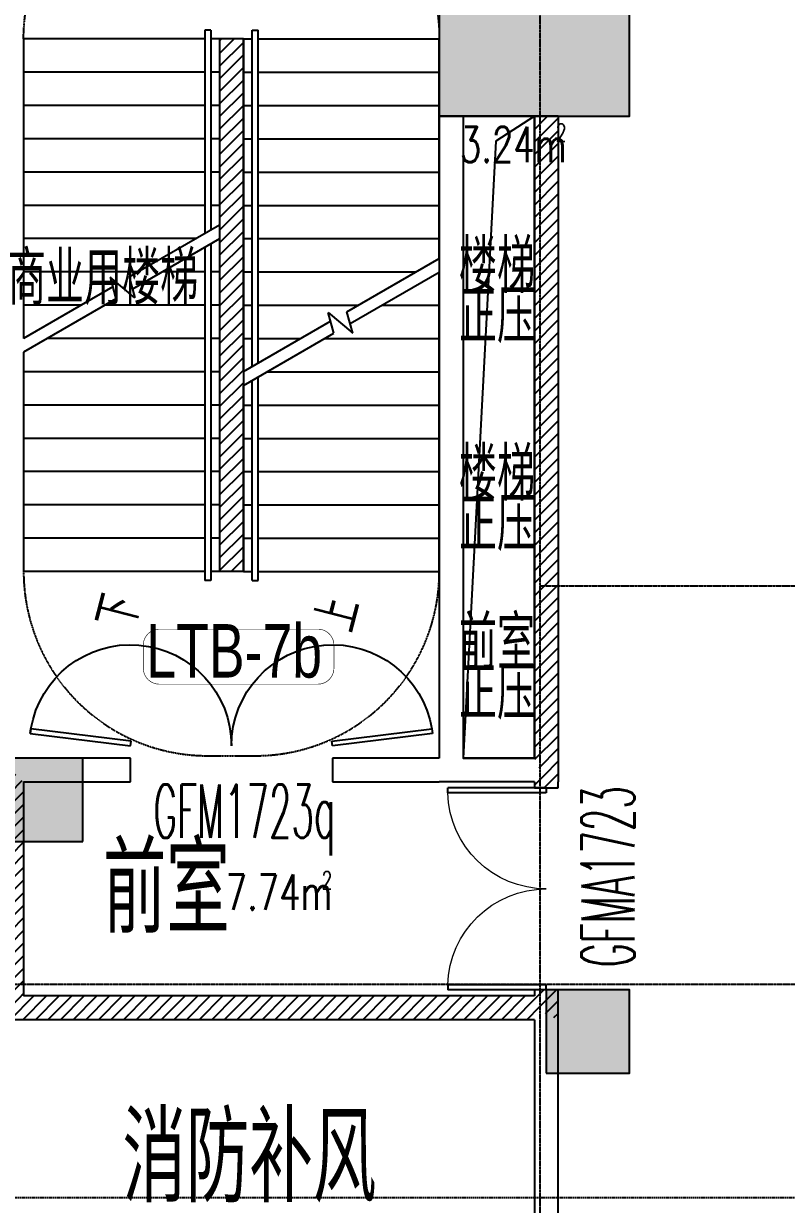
# Model space of a CAD drawing. Extents: x -12047294 to -5625356, y -1456591 to -622873.
# Drawn here: x -6013986 to -6007564, y -723327 to -713395 of the extents above; entities that cross this region are included whole.
import ezdxf

# ---------------------------------------------------------------- set-up
doc = ezdxf.new("R2010")
doc.units = 0
doc.header["$LTSCALE"] = 10
doc.header["$MEASUREMENT"] = 0
for name, pattern in [('__DASH', [0.35, 0.25, -0.1]), ('DASH', [0.35, 0.25, -0.1]), ('DOTE', [2.4200000000000004, 2, -0.2, 0.02, -0.2])]:
    doc.linetypes.add(name, pattern=pattern)
for name, color, linetype in [('A-COLUMN', 10, 'Continuous'), ('A-DIMLEAD', 130, 'Continuous'), ('A-DIMSYMB', 3, 'Continuous'), ('A-DOORWIN', 151, 'Continuous'), ('A-FireH', 6, 'Continuous'), ('A-HOLE', 30, 'Continuous'), ('A-STAIRS', 150, 'Continuous'), ('A-TEXTDOOR', 181, 'Continuous'), ('A-TextNum', 211, 'Continuous'), ('A-TextRoom', 7, 'Continuous'), ('A-TEXTROOM-AREA', 33, 'Continuous'), ('A-TEXTROOM-报建', 210, 'Continuous'), ('A-TK', 7, 'Continuous'), ('A-WALL', 2, 'Continuous'), ('DOTE', 9, 'DOTE'), ('PUB_HATCH', 252, 'Continuous')]:
    doc.layers.add(name, color=color, linetype=linetype)
doc.styles.add('_TCH_DIM', font='tjromans.shx', dxfattribs={"width": 0.8, "bigfont": 'tjhztxt.shx'})
doc.styles.add('_TCH_SPACE', font='tjromans.shx', dxfattribs={"height": 5, "bigfont": 'tjhztxt.shx'})
doc.styles.add('_TCH_WINDOW', font='tjromans.shx', dxfattribs={"width": 0.7, "height": 3.5, "bigfont": 'tjhztxt.shx'})
doc.styles.add('房间功能', font='tjromand.shx', dxfattribs={"width": 0.75, "bigfont": 'tjhts.shx'})
doc.styles.add('注解汉字', font='tjromans.shx', dxfattribs={"width": 0.75, "bigfont": 'tjhztxt.shx'})
pattern_1 = [(45, (0, 53.85340499999999), (-53.03302980219449, 53.0330298021945), [])]

# ---------------------------------------------------------------- blocks, each defined once
blk = doc.blocks.new('retretw')
at = {"layer": 'A-STAIRS', "color": 253, "linetype": '__DASH', "elevation": -100}
blk.add_lwpolyline([(1658219.143505104, -156098.2985013624), (1658669.143505104, -156098.298501356)], dxfattribs=at)
at = {"layer": 'A-STAIRS', "color": 253, "linetype": '__DASH'}
for centre, start, end in [((1658244.143505045, -154548.2985013734, -100), 180, 270.0002115224208), ((1658644.143505045, -154548.2985013668, -100), 269.9997970686764, 0)]:
    blk.add_arc(centre, 1549.999999999219, start, end, dxfattribs=at)
blk = doc.blocks.new('A$C53054AA7')
at = {"layer": 'A-DIMSYMB', "color": 0, "elevation": 600.0000000001163}
for points in [[(-4619.999999871164, 2675.000000222506, 0, 0, 0), (-2539.999999871165, 2675.000000122328, 80.00000000000001, 0, 0), (-2239.999999871165, 2675.000000107879, 0, 0, 0)], [(140.0000001288353, 2674.999999993252, 0, 0, 0), (-1659.999999871165, 2675.000000094394, 80.00000000000001, 0, 0), (-1959.999999871165, 2675.000000094394, 0, 0, 0)], [(-4619.999999960265, 825.0000002225055, 0, 0, 0), (-2819.999999960265, 825.0000001358127, 80.00000000000001, 0, 0), (-2519.999999960266, 825.0000001213637, 0, 0, 0)], [(140.0000000397347, 824.9999999932518, 0, 0, 0), (-1939.999999960265, 825.0000001078782, 80.00000000000001, 0, 0), (-2239.999999960265, 825.0000001078782, 0, 0, 0)]]:
    blk.add_lwpolyline(points, format="xyseb", dxfattribs=at)
at = {"layer": 'A-STAIRS', "color": 0}
for p, q in [((-2634.048998831834, 3500.000000126858), (-4479.99999983143, 3500.000000215763)), ((-4479.999999904878, 1975.000000215763), (-4479.99999983143, 3500.000000215763)), ((-4199.999999904878, 1975.000000202277), (-4199.999999831432, 3500.000000202277)), ((-3919.999999904878, 1975.000000188792), (-3919.999999831431, 3500.000000188792)), ((-3639.999999904878, 1975.000000175306), (-3639.999999831431, 3500.000000175307)), ((-3359.999999904879, 1975.000000161821), (-3359.999999831431, 3500.000000161821)), ((-3079.999999904878, 1975.000000148335), (-3079.999999831431, 3500.000000148336)), ((-2799.999999904879, 1975.00000013485), (-2799.999999831431, 3500.00000013485)), ((-2184.940570957735, 2722.121384855014), (-2634.048998831834, 3500.000000126858)), ((1.685691839e-07, 3499.999999999995), (-2518.57894499391, 3500.000000121296)), ((-2084.940570956444, 2748.916304093309), (-2518.578944993909, 3500.000000121296)), ((-2239.99999985467, 3017.487113167523), (-2239.999999831431, 3500.000000107879)), ((-1959.999999878027, 2532.512887034752), (-1959.999999831431, 3500.000000094394)), ((-1679.999999901384, 2047.538660901979), (-1679.999999831431, 3500.000000080908)), ((-1399.999999904879, 1975.000000067422), (-1399.999999831431, 3500.000000067423)), ((-1119.999999904878, 1975.000000053937), (-1119.999999831431, 3500.000000053937)), ((-839.9999999048787, 1975.000000040451), (-839.9999998314308, 3500.000000040452)), ((-559.9999999048783, 1975.000000026966), (-559.9999998314308, 3500.000000026966)), ((-279.9999999048785, 1975.00000001348), (-279.9999998314309, 3500.000000013481)), ((9.512148699999999e-08, 1974.999999999995), (1.685691839e-07, 3499.999999999995)), ((-2519.999999904878, 1975.000000121364), (-2519.999999840944, 3302.461339300293)), ((-2239.999999904879, 1975.000000107879), (-2239.999999864302, 2817.487113167522)), ((-2004.540584406383, 2770.459415556723), (-2184.940570957735, 2722.121384855014)), ((-2177.432818783882, 2564.414474125852), (-2004.540584406383, 2770.459415556723)), ((-2005.081267531709, 2610.595933089226), (-2177.432818783882, 2564.414474125852)), ((-1681.42105474842, 1850.000000080976), (-2105.081267533001, 2583.80101385093)), ((-1565.951000910495, 1850.000000075415), (-2005.081267531709, 2610.595933089226)), ((-1959.999999904878, 1975.000000094393), (-1959.99999988766, 2332.512887034751)), ((-1753.589838391102, 1975.000000084452), (-4554.999999904878, 1975.000000219375)), ((-4554.999999907286, 1925.000000219375), (-4554.999999904878, 1975.000000219375)), ((-1724.722324934029, 1925.000000083061), (-4554.999999907286, 1925.000000219375)), ((-4479.999999910898, 1850.000000215763), (-4479.999999907286, 1925.000000215763)), ((-4199.999999910899, 1850.000000202278), (-4199.999999907286, 1925.000000202277)), ((-3919.999999910899, 1850.000000188792), (-3919.999999907286, 1925.000000188791)), ((-3639.999999910898, 1850.000000175306), (-3639.999999907287, 1925.000000175306)), ((-3359.999999910899, 1850.000000161821), (-3359.999999907287, 1925.000000161821)), ((-3079.999999910899, 1850.000000148335), (-3079.999999907287, 1925.000000148335)), ((-2799.999999910899, 1850.00000013485), (-2799.999999907287, 1925.00000013485)), ((-2519.999999910899, 1850.000000121364), (-2519.999999907287, 1925.000000121364)), ((-2239.999999910899, 1850.000000107879), (-2239.999999907287, 1925.000000107879)), ((-1959.999999910898, 1850.000000094393), (-1959.999999907287, 1925.000000094393)), ((75.0000000951215, 1974.999999996382), (-1638.119784553177, 1975.000000078891)), ((75.00000009271335, 1924.999999996382), (-1609.252271096104, 1925.0000000775)), ((-1399.999999910899, 1850.000000067422), (-1399.999999907287, 1925.000000067422)), ((-1119.999999910899, 1850.000000053937), (-1119.999999907286, 1925.000000053937)), ((-839.9999999108987, 1850.000000040451), (-839.9999999072867, 1925.000000040451)), ((-559.9999999108989, 1850.000000026966), (-559.9999999072866, 1925.000000026965)), ((-279.9999999108988, 1850.00000001348), (-279.9999999072867, 1925.00000001348)), ((8.9101184e-08, 1849.999999999995), (9.27133658e-08, 1924.999999999995)), ((75.00000009271335, 1924.999999996382), (75.0000000951215, 1974.999999996382)), ((-1681.421054748419, 1850.000000080976), (-4479.999999910898, 1850.000000215763)), ((8.9101184e-08, 1849.999999999995), (-1565.951000910495, 1850.000000075415)), ((-4479.999999920531, 1650.000000215763), (-2914.048998920935, 1650.000000140342)), ((-4479.999999920531, 1650.000000215763), (-4479.999999924142, 1575.000000215763)), ((-4199.999999920531, 1650.000000202277), (-4199.999999924142, 1575.000000202277)), ((-3919.999999920531, 1650.000000188791), (-3919.999999924145, 1575.000000188792)), ((-3639.999999920532, 1650.000000175306), (-3639.999999924143, 1575.000000175306)), ((-3359.999999920531, 1650.00000016182), (-3359.999999924145, 1575.000000161821)), ((-3079.999999920531, 1650.000000148335), (-3079.999999924145, 1575.000000148335)), ((-2914.048998920934, 1650.000000140342), (-2474.918732299719, 889.4040671265312)), ((-2798.57894508301, 1650.000000134781), (7.94689186e-08, 1649.999999999994)), ((-2798.57894508301, 1650.000000134781), (-2374.918732298429, 916.1989863648274)), ((-2519.999999920531, 1650.000000121364), (-2519.999999924143, 1575.000000121364)), ((-2239.999999920531, 1650.000000107878), (-2239.999999924144, 1575.000000107879)), ((-1959.999999920531, 1650.000000094393), (-1959.999999924143, 1575.000000094393)), ((-1679.999999920531, 1650.000000080907), (-1679.999999924143, 1575.000000080907)), ((-1399.999999920531, 1650.000000067421), (-1399.999999924143, 1575.000000067422)), ((-1119.999999920531, 1650.000000053936), (-1119.999999924143, 1575.000000053936)), ((-839.9999999205312, 1650.000000040451), (-839.9999999241433, 1575.000000040451)), ((-559.999999920531, 1650.000000026965), (-559.9999999241433, 1575.000000026965)), ((-279.9999999205311, 1650.00000001348), (-279.9999999241432, 1575.00000001348)), ((7.94689186e-08, 1649.999999999994), (7.58567363e-08, 1574.999999999994)), ((-4554.999999924143, 1575.000000219375), (-2870.747728735326, 1575.000000138257)), ((-4554.999999924143, 1575.000000219375), (-4554.999999926552, 1525.000000219375)), ((-4554.999999926552, 1525.000000219375), (-2841.880215278252, 1525.000000136866)), ((-4479.99999992655, 1525.000000215763), (-4479.999999999999, 2.157626113e-07)), ((-4199.999999926551, 1525.000000202277), (-4199.999999999999, 2.022770811e-07)), ((-3919.999999926552, 1525.000000188791), (-3919.999999999999, 1.887915509e-07)), ((-3639.999999926551, 1525.000000175306), (-3639.999999999999, 1.753060207e-07)), ((-3359.999999926551, 1525.00000016182), (-3359.999999999999, 1.618204905e-07)), ((-3079.999999926552, 1525.000000148335), (-3079.999999999999, 1.483349603e-07)), ((-2755.2776748974, 1575.000000132695), (75.00000007585672, 1574.999999996382)), ((-2726.410161440327, 1525.000000131305), (75.00000007344859, 1524.999999996382)), ((-2519.999999926551, 1525.000000121364), (-2519.99999994377, 1167.487113181006)), ((-2239.999999926551, 1525.000000107878), (-2239.999999967127, 682.5128870482342)), ((-1959.999999926551, 1525.000000094392), (-1959.999999990485, 197.5386609154641)), ((-1679.999999926551, 1525.000000080907), (-1679.999999999999, 8.09073092e-08)), ((-1399.999999926551, 1525.000000067421), (-1399.999999999999, 6.742177900000001e-08)), ((-1119.999999926551, 1525.000000053936), (-1119.999999999999, 5.39362487e-08)), ((-839.9999999265513, 1525.00000004045), (-839.9999999999991, 4.04507185e-08)), ((-559.9999999265513, 1525.000000026965), (-559.999999999999, 2.69651883e-08)), ((-279.9999999265514, 1525.00000001348), (-279.9999999999991, 1.34796581e-08)), ((7.34486148e-08, 1524.999999999994), (9.095e-13, -5.8721e-12)), ((75.00000007585672, 1574.999999996382), (75.00000007344859, 1524.999999996382)), ((-2799.999999930045, 1452.461339313776), (-2799.999999999999, 1.3484943e-07)), ((-2519.999999953402, 967.4871131810063), (-2520, 1.213638998e-07)), ((-2302.567181047548, 935.5855260899057), (-2475.459415425047, 729.5405846590348)), ((-2474.918732299719, 889.4040671265312), (-2302.567181047548, 935.5855260899057)), ((-2475.459415425047, 729.5405846590348), (-2295.059428873695, 777.8786153607438)), ((-2395.059428874986, 751.0836961224478), (-1961.421054837521, 9.44612811e-08)), ((-2295.059428873695, 777.8786153607438), (-1845.951000999595, 8.88999422e-08)), ((-2239.999999976761, 482.5128870482351), (-2239.999999999999, 1.078783696e-07)), ((-4479.999999999999, 2.157626113e-07), (-1961.421054837521, 9.44612811e-08)), ((-1845.951000999596, 8.88999422e-08), (9.095e-13, -5.8721e-12))]:
    blk.add_line(p, q, dxfattribs=at)
at = {"layer": 'A-STAIRS', "rotation": 269.9999999972424}
blk.add_blockref('retretw', (150068.3033160847, 1660194.14349783, 100), dxfattribs=at)
at = {"layer": 'A-STAIRS', "xscale": -1, "rotation": 89.99999999722498}
blk.add_blockref('retretw', (-154548.2984209862, 1660194.143512531, 100), dxfattribs=at)
at = {"layer": 'A-TK', "color": 0, "style": '_TCH_DIM', "width": 0.8}
for s, p in [('下', (-4988.610134307895, 2562.292292598894)), ('上', (201.2733582955482, 2505.550949256173)), ('上', (-5009.958046300242, 717.8011608613546)), ('下', (201.2733582064473, 655.5509492561727))]:
    blk.add_text(s, height=350, rotation=345.5303860476243, dxfattribs=at).set_placement(p)
blk = doc.blocks.new('$DorLib2D$00000021')
for p, q in [((-0.992997675425894, 0.2033864019200519), (-0.9962287692270009, 0.181294441770529)), ((-0.9962287692270009, 0.181294441770529), (-0.5000000000002516, 0.12000000000006)), ((-0.4972635596198863, 0.1421530600034691), (-0.992997675425894, 0.2033864019200519)), ((0.4972635596198867, 0.1421530600034691), (0.9929976754258946, 0.2033864019200519)), ((0.9962287692270012, 0.181294441770529), (0.5000000000002518, 0.12000000000006)), ((0.9929976754258946, 0.2033864019200519), (0.9962287692270012, 0.181294441770529)), ((-0.5000000000002501, 0.1200000000000585), (-0.4972635596198863, 0.1421530600034691)), ((0.5000000000002505, 0.1200000000000585), (0.4972635596198867, 0.1421530600034691))]:
    blk.add_line(p, q)
blk.add_lwpolyline([(0.9962287692270012, 0.181294441770529), (0.9934923288466376, 0.2034475017739384), (0.9929976754258946, 0.2033864019200519)])
for centre, start, end in [((-0.5000000000002536, 0.1200000000000243), 4.0854e-12, 170.3997642423025), ((0.5000000000002541, 0.1200000000000243), 9.600235757697552, 179.9999999999959)]:
    blk.add_arc(centre, 0.5000000000002537, start, end)
blk = doc.blocks.new('$DorLib2D$00000002')
for p, q in [((-0.5, -1e-16), (-0.5000000000000007, 0.4875)), ((-0.4750000000000007, 0.4875), (-0.5000000000000007, 0.4875)), ((-0.475, 0), (-0.4750000000000007, 0.4875)), ((0.475, 0), (0.4750000000000007, 0.4875)), ((0.4750000000000007, 0.4875), (0.5000000000000007, 0.4875)), ((0.5, -1e-16), (0.5000000000000007, 0.4875)), ((-0.5, -1e-16), (-0.475, 0)), ((0.5, -1e-16), (0.475, 0))]:
    blk.add_line(p, q)
at = {"lineweight": 13}
for centre, start, end in [((-0.4875, 0), 0, 88.53071641864632), ((0.4875, 0), 91.46928358135372, 180)]:
    blk.add_arc(centre, 0.4875, start, end, dxfattribs=at)
blk = doc.blocks.new('_FZH')
blk.add_lwpolyline([(-0.5, -0.5), (0.5, -0.5), (0.5, 0.5), (-0.5, 0.5)], close=True)
at = {"layer": 'PUB_HATCH'}
blk.add_solid([(-0.5, -0.5), (0.5, -0.5), (-0.5, 0.5), (0.5, 0.5)], dxfattribs=at)

msp = doc.modelspace()

# ---------------------------------------------------------------- hatches: boundary and pattern name
at = {"layer": 'A-FireH'}
h = msp.add_hatch(dxfattribs=at)
h.set_pattern_fill('普通砖', color=256, scale=30, style=0)
h.set_pattern_definition(pattern_1)
h.paths.add_polyline_path([(-6012336.147301909, -713523.4332681077), (-6012336.147301798, -718003.4332681074), (-6012136.147301798, -718003.4332681024), (-6012136.14730191, -713523.4332681027)])
h = msp.add_hatch(dxfattribs=at)
h.set_pattern_fill('普通砖', color=256, scale=30, style=0)
h.set_pattern_definition(pattern_1)
h.paths.add_polyline_path([(-6009686.147304424, -714173.4332681292), (-6009686.147304316, -719573.4332681521), (-6009619.480637709, -719706.7666014422), (-6009486.147304366, -719773.4332680943), (-6009486.147304425, -714173.4332681292)])
h = msp.add_hatch(dxfattribs=at)
h.set_pattern_fill('普通砖', color=256, scale=30, style=0)
h.set_pattern_definition(pattern_1)
h.paths.add_polyline_path([(-6014052.813968717, -719706.7666014337), (-6014186.147302138, -719773.4332680943), (-6014186.147302195, -721573.4332681056), (-6014119.480635433, -721640.0999348727), (-6013986.147301973, -721573.43326821), (-6013986.147301978, -719773.4332681043)])
h = msp.add_hatch(dxfattribs=at)
h.set_pattern_fill('普通砖', color=256, scale=30, style=0)
h.set_pattern_definition(pattern_1)
h.paths.add_polyline_path([(-6009686.147304443, -719773.4332680801), (-6009686.147304457, -719823.4332680039), (-6009486.147304447, -719823.4332680015), (-6009486.147304366, -719773.4332680943), (-6009619.480637709, -719706.7666014422)])
h = msp.add_hatch(dxfattribs=at)
h.set_pattern_fill('普通砖', color=256, scale=30, style=0)
h.set_pattern_definition(pattern_1)
h.paths.add_polyline_path([(-6009619.480637734, -721706.7666014602), (-6009686.147304424, -721573.4332680673), (-6013986.147301973, -721573.43326821), (-6014119.480635433, -721640.0999348727), (-6014186.14730213, -721773.4332683019), (-6009686.147304432, -721773.4332681657)])
h = msp.add_hatch(dxfattribs=at)
h.set_pattern_fill('普通砖', color=256, scale=30, style=0)
h.set_pattern_definition(pattern_1)
h.paths.add_polyline_path([(-6009486.147304346, -721773.4332681475), (-6009486.14730443, -721523.4332680015), (-6009686.14730444, -721523.4332680039), (-6009686.147304424, -721573.4332680673), (-6009619.480637734, -721706.7666014602)])

# ---------------------------------------------------------------- linework, layer by layer
at = {"layer": 'A-HOLE'}
msp.add_lwpolyline([(-6010286.147302183, -714173.4332681292), (-6010286.147302183, -719573.4332679329), (-6009686.147304418, -719573.4332683716), (-6009686.147304418, -714173.433268568)], close=True, dxfattribs=at)
msp.add_lwpolyline([(-6009686.147300363, -714173.433268568), (-6010011.580566042, -714383.7118835985), (-6010286.147302183, -719573.4332681521)], dxfattribs=at)
at = {"layer": 'A-TextNum', "const_width": 5}
msp.add_lwpolyline([(-6012843.369243043, -718488.3359085877), (-6011508.699737213, -718488.3359085877, -0.4142135623730951), (-6011373.699737214, -718623.3359085876), (-6011373.699737214, -718816.0542786454, -0.4142135623730951), (-6011508.699737213, -718951.0542786457), (-6012843.369243043, -718951.0542786457, -0.4142135623730951), (-6012978.369243043, -718816.0542786454), (-6012978.369243043, -718623.3359085876, -0.4142135623730951)], format="xyb", close=True, dxfattribs=at)
at = {"layer": 'A-WALL'}
for p, q in [((-6012336.147301909, -713523.4332681077), (-6012336.147301798, -718003.4332681074)), ((-6012136.14730191, -713523.4332681027), (-6012336.147301909, -713523.4332681077)), ((-6012136.14730191, -713523.4332681027), (-6012136.147301798, -718003.4332681024)), ((-6010486.147302183, -714173.4332681292), (-6010486.147302185, -719573.4332681019)), ((-6010286.147302183, -714173.4332681292), (-6010486.147302183, -714173.4332681292)), ((-6010286.147302183, -714173.4332681292), (-6010286.147302183, -719573.4332681521)), ((-6009686.147304424, -714173.4332681292), (-6009686.147304316, -719573.4332681521)), ((-6009486.147304425, -714173.4332681292), (-6009686.147304424, -714173.4332681292)), ((-6009486.147304425, -714173.4332681292), (-6009486.147304366, -719773.4332680943)), ((-6012136.147301798, -718003.4332681024), (-6012336.147301798, -718003.4332681074)), ((-6013086.147302247, -719573.4332680692), (-6013986.147302032, -719573.433268102)), ((-6013086.147302247, -719773.4332679681), (-6013086.147302247, -719573.4332680692)), ((-6010486.147302185, -719573.4332681019), (-6011386.147302247, -719573.4332680692)), ((-6011386.147302247, -719573.4332680692), (-6011386.147302247, -719773.4332679632)), ((-6009686.147304316, -719573.4332681521), (-6010286.147302183, -719573.4332681521)), ((-6013986.147301978, -719773.4332681043), (-6013986.147301973, -721573.43326821)), ((-6013986.147301978, -719773.4332681043), (-6013086.147302247, -719773.4332679681)), ((-6011386.147302247, -719773.4332679632), (-6010486.147302194, -719773.4332680943)), ((-6009686.147304443, -719773.4332680801), (-6010486.147302194, -719773.4332680943)), ((-6009686.147304443, -719773.4332680801), (-6009686.147304457, -719823.4332680039)), ((-6009686.147304457, -719823.4332680039), (-6009486.147304447, -719823.4332680015)), ((-6009486.147304447, -719823.4332680015), (-6009486.147304366, -719773.4332680943)), ((-6009686.147304424, -721573.4332680673), (-6013986.147301973, -721573.43326821)), ((-6009486.14730443, -721523.4332680015), (-6009686.14730444, -721523.4332680039)), ((-6009686.14730444, -721523.4332680039), (-6009686.147304424, -721573.4332680673)), ((-6009486.147304346, -721773.4332681475), (-6009486.14730443, -721523.4332680015)), ((-6009686.147304432, -721773.4332681657), (-6014186.14730213, -721773.4332683019)), ((-6009686.147304432, -721773.4332681657), (-6009686.147304469, -725073.4332680226)), ((-6009486.147304304, -725073.4332680224), (-6009486.147304346, -721773.4332681475))]:
    msp.add_line(p, q, dxfattribs=at)
at = {"layer": 'DOTE', "linetype": 'DOTE'}
for p, q in [((-6009636.147302194, -756448.5585566994), (-6009636.147302185, -655372.806085099)), ((-6089538.827492258, -721473.4332681347), (-5988539.228791817, -721473.4332681278))]:
    msp.add_line(p, q, dxfattribs=at)
at = {"layer": 'DOTE'}
msp.add_line((-6009636.147302193, -718123.4332680905), (-5988539.228791817, -718123.4332680915), dxfattribs=at)
at = {"layer": 'DOTE', "color": 250, "linetype": 'DASH', "ltscale": 5}
msp.add_lwpolyline([(-6056536.147302344, -673373.4332681351), (-6006536.147302338, -673373.4332681369), (-6006536.147302321, -723273.4332681345), (-6056536.14730233, -723273.433268136)], close=True, dxfattribs=at)

# ---------------------------------------------------------------- block references
at = {"rotation": 90.00000000000004}
msp.add_blockref('A$C53054AA7', (-6010486.147302125, -713523.433268182), dxfattribs=at)
at = {"layer": 'A-COLUMN'}
for p, xscale, yscale, zscale in [((-6009686.147302187, -713373.4332681292), 1600, 1600, 1600), ((-6009236.147302187, -721873.433268133), 700, 700, 700)]:
    msp.add_blockref('_FZH', p, dxfattribs=dict(at, xscale=xscale, yscale=yscale, zscale=zscale))
at = {"layer": 'A-COLUMN', "xscale": 700, "yscale": 700, "zscale": 700, "rotation": 90}
msp.add_blockref('_FZH', (-6013836.147302153, -719923.4332679927), dxfattribs=at)
at = {"layer": 'A-DOORWIN'}
ref = msp.add_blockref('$DorLib2D$00000021', (-6012236.147302185, -719673.4332680943), dxfattribs=dict(at, xscale=1700, yscale=-1700, zscale=1700, rotation=180))
ref.add_attrib('A', 'GFM1723q', (-6012893.406917568, -720242.6250000001), dxfattribs={"layer": 'A-TEXTDOOR', "height": 446.25, "style": '_TCH_WINDOW', "width": 0.4941176470588236})
ref = msp.add_blockref('$DorLib2D$00000002', (-6009586.147304358, -720673.4332680233), dxfattribs=dict(at, xscale=1700, yscale=-1700, zscale=1700, rotation=270.000000000587))
ref.add_attrib('A', 'GFMA1723', (-6008843.179648537, -721330.6928834069), dxfattribs={"layer": 'A-TEXTDOOR', "height": 446.25, "rotation": 90.00000000058695, "style": '_TCH_WINDOW', "width": 0.4941176470588236})

# ---------------------------------------------------------------- texts
at = {"layer": 'A-DIMLEAD', "style": '注解汉字', "width": 0.75}
for s, p in [('楼梯', (-6010321.323358612, -715659.7688486574)), ('正压', (-6010321.323358612, -716083.0853175285)), ('楼梯', (-6010321.323358612, -717408.2688486574)), ('正压', (-6010321.323358612, -717831.5853175286)), ('前室', (-6010321.323358612, -718826.6353867704)), ('正压', (-6010321.323358612, -719249.9518556416))]:
    msp.add_text(s, height=450, dxfattribs=at).set_placement(p)
at = {"layer": 'A-TextNum', "style": '房间功能', "width": 0.75}
msp.add_text('LTB-7b', height=450, dxfattribs=at).set_placement((-6012953.364839287, -718895.7022828946))
at = {"layer": 'A-TextRoom', "style": '注解汉字', "width": 0.75}
for s, p in [('前室', (-6013318.460476686, -721046.4433539232)), ('消防补风', (-6013153.943376779, -723310.360145708))]:
    msp.add_text(s, height=750, dxfattribs=at).set_placement(p)
at = {"layer": 'A-TEXTROOM-AREA', "style": '_TCH_SPACE', "width": 0.7058823529411766}
for s, height, p in [('2', 148.75, (-6009505.423079203, -714385.8750000133)), ('3.24m', 297.5, (-6010313.115386894, -714560.8750000133)), ('7.74m', 297.5, (-6012284.615384615, -720849.875)), ('2', 148.75, (-6011476.923076922, -720674.875))]:
    msp.add_text(s, height=height, dxfattribs=at).set_placement(p)
at = {"layer": 'A-TEXTROOM-报建', "style": '注解汉字', "width": 0.75}
msp.add_text('商业用楼梯', height=450, dxfattribs=at).set_placement((-6014118.945821975, -715760.0733161942))

doc.saveas('drawing.dxf')
